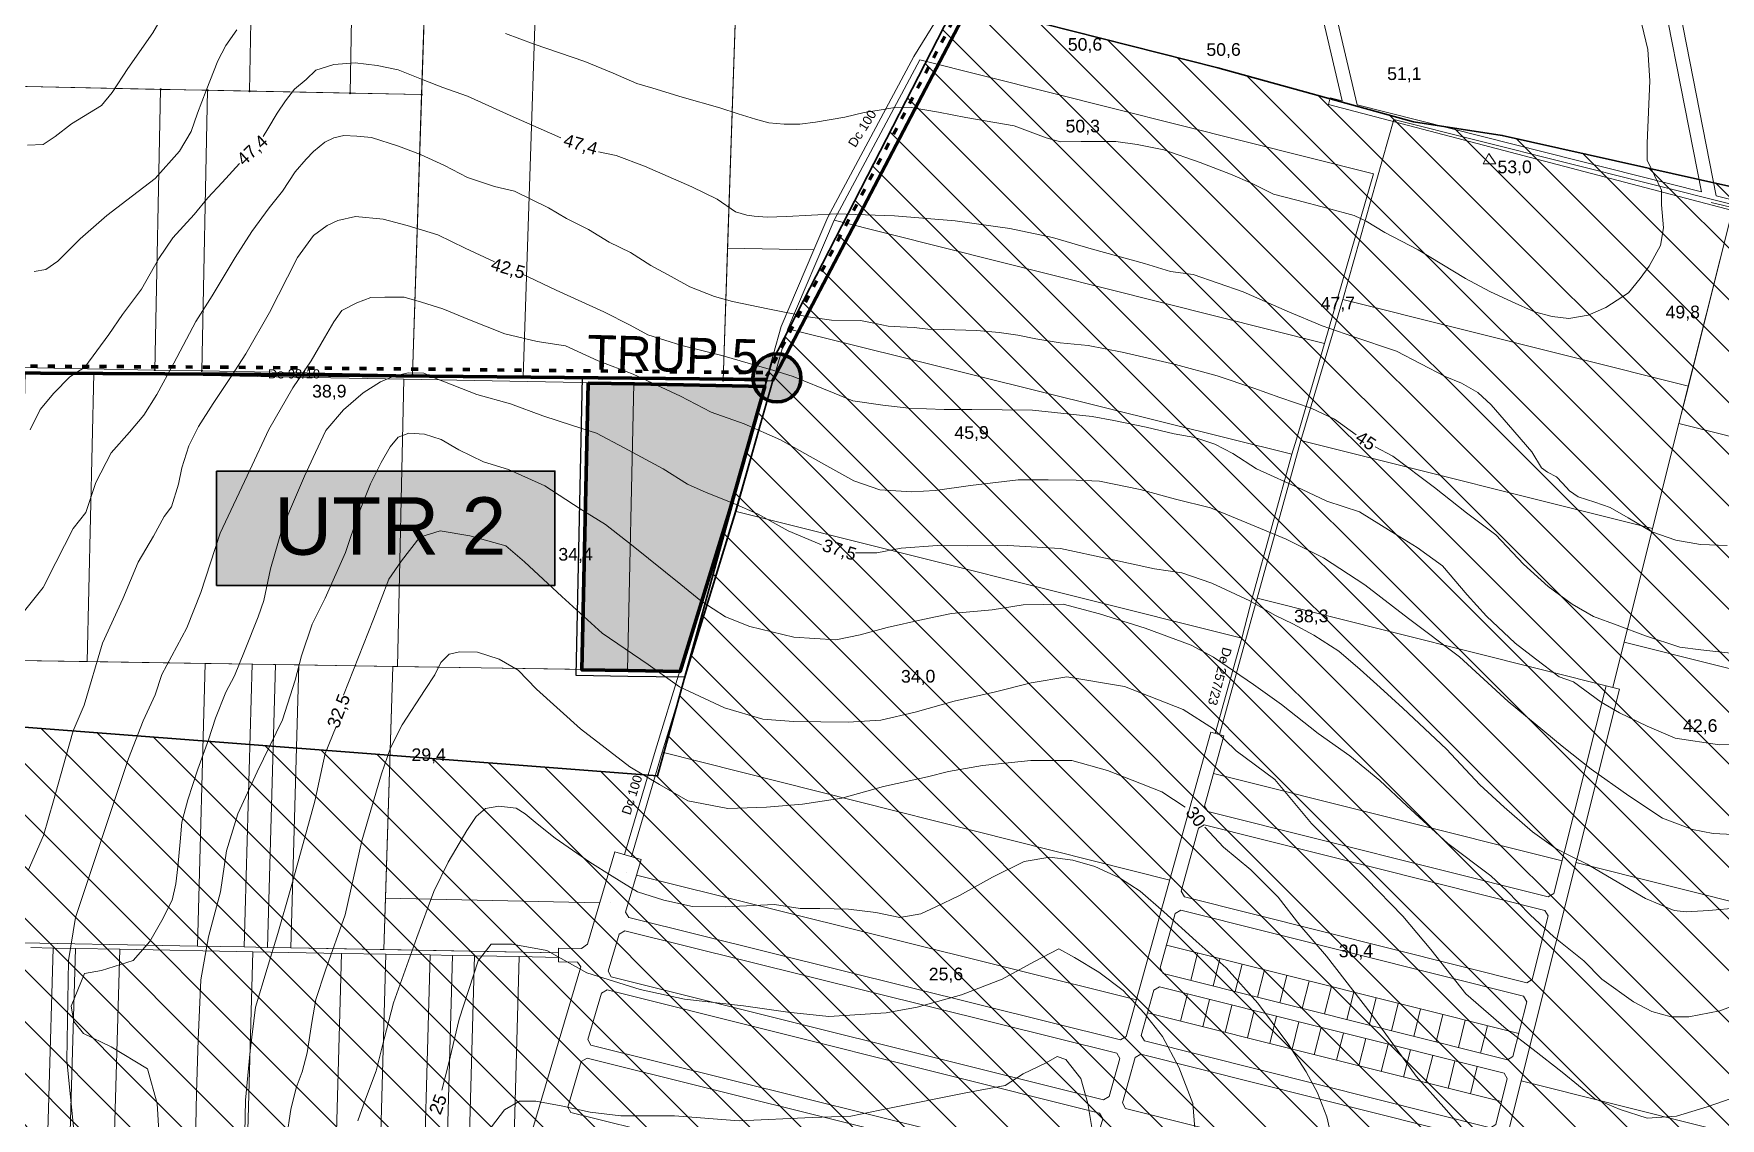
# Model space of a CAD drawing. Header units: metres. Extents: x 783184 to 1587399, y 282652 to 580595.
# Drawn here: x 785468 to 786935, y 287352 to 288295 of the extents above; entities that cross this region are included whole.
import ezdxf

# ---------------------------------------------------------------- set-up
doc = ezdxf.new("R2010")
doc.units = ezdxf.units.M
doc.header["$LTSCALE"] = 0.5
doc.linetypes.add('ACAD_ISO03W100', pattern=[30, 12, -18])
doc.layers.add('cote de nivel', color=1, linetype='CONTINUOUS', lineweight=211)
doc.layers.add('Limite proprietati', color=7, linetype='CONTINUOUS', lineweight=5)
for name, color, linetype in [('curbe  de nivelI', 7, 'CONTINUOUS'), ('Limita intravilan existent', 1, 'CONTINUOUS'), ('locuinte si functiuni complementare', 51, 'CONTINUOUS'), ('natura 2000', 7, 'CONTINUOUS'), ('proprietati extravilan', 7, 'CONTINUOUS'), ('strazi', 7, 'CONTINUOUS'), ('trupuri', 18, 'CONTINUOUS'), ('UTR-uri', 7, 'CONTINUOUS')]:
    doc.layers.add(name, color=color, linetype=linetype)
doc.styles.add('arial', font='arial.ttf')
doc.styles.get("Standard").update_dxf_attribs({"font": 'arial.ttf'})
doc.styles.add('WMF-Arial0', font='arial.ttf')

msp = doc.modelspace()

# ---------------------------------------------------------------- hatches: boundary and pattern name
at = {"layer": 'locuinte si functiuni complementare', "linetype": 'ByBlock', "lineweight": 30}
h = msp.add_hatch(color=51, dxfattribs=at)
h.paths.add_polyline_path([(786103.78985, 287988.35889), (785990.79, 287990.45), (785990.41599, 287990.45694), (785984.9169, 287741.47275), (786030.41125, 287740.75595), (786073.4757, 287881.20001)])
h.paths.add_polyline_path([(785990.41599, 287990.45694), (785950.718, 287991.194), (785945.21418, 287742.0983), (785984.9169, 287741.47275)])
at = {"layer": 'natura 2000', "lineweight": 25}
h = msp.add_hatch(dxfattribs=at)
h.set_pattern_fill('ANSI31', color=102, scale=10, angle=270, style=0)
h.set_pattern_definition([(315, (-16318.97, 0), (22.4506403, 22.4506403), [])])
h.paths.add_polyline_path([(787971.43976, 288224.93342), (787870.92594, 288237.44902), (787213.7892, 288101.85379), (786745.7958, 288206.64708), (786668.5349, 288218.38109), (786498.29379, 288265.38152), (786271.2923, 288323.04197), (786109.98482, 288008.90651), (786011.07464, 287649.67488), (784573.20977, 287759.96478), (783793.2636, 287674.8226), (783780.5041, 287539.58085), (783769.1915, 287420.7999), (783768.915, 287417.899), (783780.65865, 287417.08065), (784006.42075, 287399.88895), (784362.46725, 287372.79145), (784558.6099, 287357.8604), (784574.4166, 287314.6681), (784602.445, 287324.9255), (784608.837, 287292.78015), (784608.84, 287292.78), (784608.8385, 287292.77485), (784592.87005, 287235.34995), (784580.298, 287223.97965), (784537.63005, 287185.39), (784483.5, 287003.05), (784483.5044, 287002.6695), (784485.3, 286847.16), (784484.345, 286785.385), (784484.30705, 286782.92885), (784483.50035, 286730.74895), (784484.498, 286730.646), (784554.7285, 286727.893), (784624.959, 286725.14), (784607.348, 286536.688), (784594.68615, 286401.19575), (784630.1358, 286397.88295), (784732.8065, 286395.36555), (784881.1041, 286396.043), (785013.64045, 286398.0754), (785223.25535, 286397.2804), (785233.0977, 286397.2431), (785200.69495, 286316.8048), (785196.46505, 286306.30425), (785193.71015, 286296.7813), (785191.49905, 286284.20395), (785189.896, 286275.08545), (785195.1148, 286222.43885), (785216.92325, 286002.43975), (785226.00625, 285976.94425), (785237.41215, 285703.27295), (785215.48915, 285617.32065), (785213.1045, 285607.9712), (785213.62695, 285590.8152), (785219.04425, 285561.0071), (785224.6066, 285541.89315), (785228.0891, 285520.21455), (785228.66955, 285497.37455), (785225.9609, 285482.85765), (785217.2546, 285450.72685), (785208.7093, 285416.6519), (785256.1124, 285441.0508), (785305.5644, 285475.9564), (785345.4739, 285511.5708), (785379.334, 285544.5834), (785390.613, 285563.9601), (785403.5704, 285577.788), (785410.82955, 285575.2514), (785414.84, 285573.85), (785407.86, 285549.01), (785388.38, 285456.01), (785388.79, 285403.76), (785387.57, 285378.24), (785371.76, 285320.73), (785378.59, 285277.93), (785378.58445, 285277.8797), (785378.3169, 285275.45), (785374.13, 285237.43), (785364.02515, 285226.0708), (785361.16, 285222.85), (785318.61, 285165.73), (785250.92, 285102.55), (785218.20625, 285061.69895), (785211.12, 285052.85), (785200.18, 285017.21), (785195.72, 284956.45), (785205.04, 284911.08), (785231.39, 284849.51), (785267.46, 284830.88), (785310.6246, 284829.19255), (785323.48, 284828.69), (785361.17, 284827.47), (785383.88495, 284821.41885), (785388.16, 284820.28), (785396.89935, 284820.41775), (785406.548, 284820.56985), (785408.46, 284820.6), (785415.70655, 284824.73285), (785417.49, 284825.75), (785418.9786, 284826.5143), (785419.67885, 284826.8738), (785429.41, 284831.87), (785436.82, 284841.53), (785435.86, 284851.84), (785438.11, 284861.18), (785446.39, 284882.62), (785452.23, 284892.36), (785451.78, 284898.3), (785455.43, 284903.1), (785460.02, 284901.2), (785474.44, 284914.21), (785509.33, 284968.6), (785528.4, 284993.71), (785569.75, 285021.14), (785611.64, 285052.79), (785635.72, 285080.8), (785667.93, 285124.66), (785703.07, 285188.14), (785717.25, 285229.34), (785726.81, 285264.28), (785733.41, 285299.87), (785737.37, 285329.54), (785742.01, 285340.32), (785772.19, 285490.5), (785776.91, 285515.4), (785792.98, 285550.42), (785811.6, 285578.99), (785828.12, 285590.78), (785847.01, 285597.86), (785862.74, 285605.72), (785879.26, 285618.3), (785893.16, 285635.34), (785931.19, 285678.58), (785956.78083, 285703.42513), (785956.78083, 285728.90117), (785956.3378, 285755.94243), (785956.3378, 285782.30233), (785956.3378, 285808.97887), (785956.3378, 285835.46943), (785956.3378, 285861.50708), (785956.3378, 285914.69261), (785956.3378, 285940.92265), (785956.3378, 285968.12263), (785956.3378, 285994.48253), (785956.3378, 286020.92018), (785956.3378, 286047.80193), (785963.27309, 286067.28888), (785974.08936, 286082.32491), (785987.60423, 286095.56781), (786001.01528, 286108.70898), (786027.81541, 286134.96979), (786054.71665, 286161.32969), (786067.51777, 286174.84878), (786107.77153, 286214.21061), (786121.23046, 286227.37132), (786134.67762, 286240.32304), (786161.083, 286266.80456), (786174.31856, 286280.0783), (786187.84949, 286293.12759), (786214.40554, 286319.63177), (786224.95285, 286335.71719), (786231.02291, 286356.15679), (786237.11644, 286376.67542), (786248.21808, 286392.16558), (786259.15727, 286407.65014), (786277.77382, 286415.59803), (786301.12343, 286418.65695), (786322.03268, 286424.44291), (786340.3871, 286432.47818), (786357.52504, 286441.83528), (786374.40824, 286451.62125), (786389.37901, 286463.18597), (786403.27913, 286475.28215), (786427.11977, 286477.94908), (786474.44846, 286457.50181), (786524.02923, 286434.19361), (786706.25735, 286278.36607), (786742.29058, 286268.9264), (786766.19398, 286271.53321), (786798.71988, 286265.50837), (786823.53519, 286267.44264), (786841.52227, 286276.05746), (786859.36906, 286284.49112), (786872.63232, 286297.67347), (786884.45572, 286312.62977), (786894.31195, 286329.16478), (786904.03403, 286346.26342), (786913.5149, 286362.93783), (786927.81559, 286375.33193), (786941.95753, 286387.58843), (786957.92419, 286398.57433), (786975.21451, 286407.14226), (787010.90028, 286424.82576), (787046.11241, 286442.27456), (787081.81891, 286459.96834), (787098.49351, 286469.84809), (787113.98669, 286480.87093), (787129.95983, 286491.67653), (787145.49362, 286502.61119), (787161.26924, 286513.26609), (787177.72048, 286522.90135), (787197.49261, 286530.02359), (787240.97615, 286538.60395), (787285.92171, 286546.79151), (787305.52514, 286550.69377), (787330.7805, 286555.51135), (787350.31266, 286559.2372), (787416.66402, 286576.06845), (787436.82011, 286582.17986), (787454.33278, 286591.20912), (787470.33914, 286601.9578), (787481.51931, 286616.74638), (787489.93775, 286635.57301), (787498.15968, 286653.96017), (787510.66978, 286667.71246), (787526.85744, 286678.1364), (787546.57937, 286683.3561), (787610.39065, 286700.2447), (787631.22236, 286705.75812), (787649.37374, 286714.38417), (787662.00567, 286728.22704), (787682.9223, 286733.97774), (787706.82755, 286736.07874), (787732.42739, 286737.22583), (787759.12743, 286736.78575), (787791.70686, 286731.06151), (787826.29374, 286723.00708), (787848.917, 286726.97654), (787871.495, 286730.93806), (787895.49624, 286733.27313), (787943.61131, 286738.37132), (787967.69562, 286740.78174), (787993.35049, 286741.62293), (788016.23711, 286745.34126), (788038.96278, 286749.03344), (788044.75727, 286769.87912), (788064.47956, 286802.39051), (788074.53822, 286819.5889), (788084.15385, 286836.57005), (788093.20462, 286854.19408), (788100.63586, 286871.92265), (788114.84694, 286912.07458), (788121.66939, 286931.35073), (788128.68591, 286951.17517), (788137.48931, 286969.09499), (788148.82723, 286983.94227), (788161.31334, 286997.96471), (788175.32052, 287010.43203), (788189.8095, 287022.49615), (788205.96177, 287032.58543), (788238.3399, 287053.49711), (788254.55899, 287063.97234), (788270.44863, 287074.23479), (788302.81393, 287095.13818), (788335.17185, 287115.7554), (788351.26312, 287126.28365), (788382.16458, 287148.18744), (788396.86215, 287160.14093), (788423.3427, 287184.51357), (788461.23833, 287218.36213), (788508.4655, 287260.54567), (788536.65892, 287285.61979), (788578.13036, 287323.11876), (788609.15167, 287355.91481), (788641.9103, 287390.78685), (788691.41169, 287443.48179), (788742.76374, 287497.64556), (788763.39694, 287520.10218), (788821.52637, 287583.36866), (788847.57663, 287610.50772), (788859.58648, 287625.11131), (788868.85138, 287642.63835), (788876.44383, 287661.67802), (788881.41132, 287683.01026), (788886.25144, 287704.84832), (788888.78411, 287729.13127), (788881.18611, 287763.14728), (788867.95292, 287803.00873), (788854.82758, 287842.4931), (788841.75815, 287881.80931), (788844.99438, 287905.23388), (788850.66493, 287926.33753), (788861.83486, 287967.90784), (788868.796, 287986.79039), (788881.22857, 288001.2016), (788894.04054, 288011.2727), (788912.89056, 288022.18274), (788963.11557, 288051.25206), (788981.64049, 288060.41576), (789001.90114, 288065.66247), (789044.22543, 288076.62278), (789117.57115, 288082.8336), (789139.35354, 288088.32217), (789155.20484, 288098.81675), (789167.97153, 288112.68528), (789189.38841, 288143.82113), (789200.38113, 288159.68163), (789209.74941, 288176.70286), (789215.69895, 288194.34774), (789241.70121, 288276.75168), (789259.43824, 288331.20955), (789266.84965, 288348.10568), (789293.9974, 288409.99567), (789334.69908, 288502.78517), (789343.0373, 288521.07855), (789345.47951, 288544.65769), (789343.94736, 288573.11858), (789340.92367, 288602.59511), (789334.69169, 288635.23477), (789300.7204, 288722.12047), (789282.62625, 288765.99378), (789266.12887, 288809.0695), (789257.61158, 288842.26627), (789242.44514, 288960.85696), (789248.39, 288981.24), (789249.84, 289022.44), (789258.51, 289043.39), (789288.16, 289086.03), (789324.63, 289131.46), (789338.05, 289159.74), (789338.78, 289187.2), (789338.78, 289215.8), (789346.01, 289235.31), (789348.9, 289272.17), (789349.62, 289325.64), (789353.96, 289379.12), (789365.53, 289410.2), (789384.33, 289451.39), (789411.26, 289495.94), (789426.56, 289530.45), (789438.93, 289570.99), (789447.67, 289608.22), (789451.12, 289633.35), (789453.96, 289652), (789458.41, 289674.33), (789467.61, 289673.16), (789468.38, 289676.19), (789472.25, 289681.02), (789483.63, 289690.82), (789487.89, 289696.87), (789488.25, 289702.94), (789482.17, 289706.6), (789473.31, 289707.12), (789463.92, 289707.15), (789460.79, 289710.88), (789460.26, 289717.51), (789461.44, 289720.77), (789470.72, 289723.65), (789471.06, 289724.51), (789473.75, 289725.78), (789482.58, 289726.68), (789488.95, 289726.49), (789496.75, 289722.19), (789500.8, 289719.25), (789505.65, 289718.41), (789515.64, 289720.83), (789516.63, 289720.7), (789534.84, 289735.95), (789543.72, 289750.86), (789540.73, 289755.73), (789535.24, 289755.66), (789535.48, 289754.66), (789522.63, 289747.46), (789492.61, 289742.46), (789469.3, 289741.52), (789462.82, 289743.79), (789460.6, 289755.95), (789450.84, 289764.24), (789448.8, 289774.39), (789439.25, 289779.43), (789430.34, 289795), (789396.71, 289809.2), (789376.52, 289825.47), (789372.34, 289833.53), (789355.21, 289822.2), (789320.69, 289828.18), (789296.6, 289846.08), (789293.93, 289856.98), (789292.43, 289869.42), (789276.19, 289876.29), (789263.78, 289895.05), (789235.96, 289913.44), (789219.8, 289924.31), (789203.69, 289932.82), (789186.46, 289936.91), (789175.08, 289941.15), (789173.81, 289942.9), (789160.91, 289937.4), (789141.66, 289936.99), (789126.26, 289936.57), (789109.68, 289939.8), (789094.84, 289943.2), (789084.64, 289945.82), (789066.27, 289954.56), (789050.77, 289965.72), (789041.68, 289975.98), (789036.07, 289979.91), (789029.88, 289976.69), (789020.18, 289957.13), (789007.67, 289953.41), (788900.7, 289945.68), (788859.56, 289956.44), (788830.83, 289994.37), (788793.71, 290126.62), (788790.4, 290164.02), (788800.11, 290196.77), (788805.04, 290221.59), (788839, 290276.8), (788859.23, 290289.33), (788914.71, 290308.84), (788973.8, 290331.43), (789000.75, 290362.64), (789064.26, 290397.54), (789095.38, 290406.98), (789132.87, 290417.78), (789138.77, 290419.11), (789183.55, 290449.82), (789232.56, 290499.74), (789268.53, 290536.85), (789306.84, 290565.04), (789369.51, 290588.01), (789431.29, 290603.77), (789530.64, 290550.26), (789597.65, 290543.65), (789650.72, 290553.8), (789700.08, 290579.99), (789754.65, 290609.82), (789831.65, 290647.92), (789854.07, 290659.01), (789966.07, 290708.13), (789960.43, 290754.62), (789960.252, 290756.0861), (789730.27013, 290676.47043), (789635.76216, 290643.04491), (789539.67632, 290611.93699), (789482.13147, 290617.67015), (789416.60672, 290655.49288), (789371.40425, 290664.30841), (789305.64115, 290645.53751), (789226.38223, 290578.42344), (789150.94005, 290519.68364), (789049.11963, 290431.03086), (788949.89844, 290381.90644), (788843.68474, 290325.43199), (788766.42921, 290229.51185), (788757.06076, 290219.51855), (788756.46884, 290206.50765), (788735.1377, 290120.46199), (788784.89914, 289956.90062), (788795.18124, 289944.49775), (788795.92956, 289941.87846), (788804.2548, 289933.55322), (788863.72574, 289861.8179), (789135.24938, 289791.03919), (789203.63213, 289767.83208), (789152.75162, 289506.01901), (789066.6784, 289341.85856), (789020.74981, 289236.32196), (789053.31392, 288671.30223), (789043.5697, 288545.96977), (789113.16993, 288345.16866), (789096.35912, 288232.00216), (788999.37787, 288137.70606), (788906.84108, 288099.87546), (788715.85576, 288135.97036), (788454.15005, 288166.93943)])
at = {"layer": 'strazi', "lineweight": 80}
msp.add_hatch(color=255, dxfattribs=at).paths.add_polyline_path([(786135.75193, 287995.74206, 1), (786093.86987, 287995.74206, 1)])
at = {"layer": 'UTR-uri', "lineweight": 30}
msp.add_hatch(color=255, dxfattribs=at).paths.add_polyline_path([(785921.66016, 287815.16981), (785921.66016, 287914.6719), (785627.34778, 287914.6719), (785627.34778, 287815.16981)])

# ---------------------------------------------------------------- linework, layer by layer
at = {"layer": 'curbe  de nivelI', "color": 21, "lineweight": 5}
for points in [[(785917.21397, 288401.82179), (785905.18511, 288404.32002), (785860.29171, 288412.75917), (785832.01602, 288421.34687), (785792.42827, 288427.99594), (785777.44507, 288429.4935), (785709.02156, 288421.7561), (785684.4902, 288413.0021), (785663.51362, 288398.77527), (785644.53485, 288386.79476), (785619.31308, 288365.32975), (785600.30227, 288341.78677), (785584.81957, 288318.07541), (785571.83412, 288295.8616), (785550.33178, 288264.80792), (785536.59714, 288244.09167), (785527.3575, 288232.85995), (785501.06093, 288216.81872), (785487.07654, 288205.83663), (785476.58828, 288198.84799), (785462.85364, 288198.34882)], [(785878.80147, 288295.30643), (785903.51083, 288285.98038), (785947.66326, 288270.90809), (785972.37261, 288260.89123), (785992.93497, 288251.91056), (786006.93115, 288247.76568), (786032.33169, 288239.99394), (786065.07118, 288230.55012), (786080.9734, 288225.4543), (786096.14728, 288220.84379), (786107.8008, 288217.56791), (786121.03243, 288216.35462), (786134.87098, 288216.35462), (786148.40494, 288218.16103), (786173.77565, 288222.6502), (786190.64894, 288226.53272), (786203.63778, 288228.71664), (786215.58679, 288230.72572), (786231.50044, 288230.90041), (786255.41446, 288227.01789), (786279.20712, 288222.40738), (786321.21923, 288215.16734), (786349.11726, 288204.64974), (786361.35323, 288201.22543), (786379.46246, 288201.47003), (786409.56297, 288201.47003), (786428.16164, 288198.77948), (786451.50601, 288194.09908), (786482.83008, 288183.09232), (786509.25975, 288173.06393), (786528.10316, 288164.74768), (786546.70183, 288155.4531), (786567.10293, 288150.49692), (786593.53266, 288143.40365), (786617.02572, 288137.04421), (786627.30389, 288132.15232), (786643.70014, 288122.12393), (786672.66761, 288107.13056), (786713.78047, 288082.18189), (786735.07106, 288070.93056), (786754.4039, 288061.88055), (786773.73675, 288053.31973), (786789.15407, 288049.16161), (786803.71852, 288047.44739), (786820.39483, 288050.36854), (786835.86776, 288056.89824), (786855.46679, 288069.6139), (786865.61015, 288082.3296), (786873.54167, 288092.90766), (786883.5131, 288110.77837), (786885.91996, 288126.24338), (786884.20077, 288146.34789), (786884.20214, 288159.14411), (786878.18489, 288171.68797), (786871.82386, 288185.26281), (786871.65194, 288200.04047), (786874.06201, 288254.0895), (786872.34241, 288281.29394), (786867.01283, 288303.28865)], [(785468.60721, 288088.17494), (785478.80202, 288089.902), (785489.16957, 288097.32829), (785508.76122, 288116.68288), (785531.91545, 288136.88933), (785549.36756, 288150.3603), (785573.84474, 288169.2538), (785595.05004, 288193.09837), (785605.24478, 288210.02342), (785610.94697, 288225.91225), (785618.39858, 288245.86821), (785628.42057, 288271.60122), (785635.33231, 288284.89948), (785645.00868, 288298.54316)], [(785926.71913, 288204.68034), (785882.89184, 288224.14921), (785845.64581, 288240.69456), (785824.13351, 288248.28945), (785807.08955, 288255.10356), (785785.4194, 288263.86455), (785767.15802, 288267.51495), (785748.08004, 288269.95791), (785729.33167, 288268.49776), (785713.74863, 288263.38717), (785705.47012, 288255.35627), (785695.24375, 288246.83861), (785687.20873, 288236.86083), (785680.1477, 288226.15296), (785672.11269, 288212.52474), (785667.97343, 288205.71063)], [(786618.68863, 287946.29618), (786599.76846, 287959.91174), (786579.473, 287969.42523), (786552.22798, 287978.69136), (786529.71301, 287986.8229), (786497.84347, 287997.6468), (786461.51675, 288007.29116), (786415.16231, 288018.07017), (786385.55052, 288023.95626), (786361.33268, 288026.22549), (786339.9529, 288029.81852), (786324.4384, 288033.03331), (786308.16703, 288035.30254), (786288.67929, 288037.0045), (786260.02558, 288037.95278), (786246.02464, 288038.1419), (786234.10494, 288039.46561), (786221.99605, 288040.22205), (786211.58997, 288040.78937), (786200.42708, 288043.05864), (786187.48332, 288045.68994), (786162.32144, 288046.09231), (786141.88765, 288048.73979), (786106.88535, 288055.9258), (786076.13778, 288062.23831), (786060.61715, 288066.55785), (786039.04817, 288075.06758), (786022.7768, 288083.95552), (786004.99187, 288093.41076), (785987.39607, 288104.9462), (785968.97343, 288113.72888), (785950.99932, 288124.88608), (785931.70071, 288134.53045), (785915.99702, 288143.79658), (785886.40006, 288158.22155), (785869.18269, 288162.19277), (785845.53253, 288170.13518), (785825.6663, 288180.53595), (785804.85414, 288190.18032), (785785.67612, 288197.42509), (785762.21509, 288204.80019), (785749.34939, 288206.12394), (785738.1865, 288206.50214), (785729.48322, 288204.61107), (785721.53676, 288200.82896), (785711.69829, 288192.69747), (785705.26545, 288185.88965), (785695.61611, 288175.11069), (785684.60376, 288158.1824), (785673.25168, 288143.62129), (785657.92637, 288123.19795), (785643.54705, 288100.50531), (785623.64843, 288067.13994), (785609.4583, 288044.8255), (785590.11473, 288008.59847), (785575.54617, 287981.36732), (785564.0049, 287963.21322), (785551.68015, 287948.58331), (785535.59802, 287930.42922), (785522.29529, 287904.77264), (785513.59291, 287878.67882)], [(786941.39255, 287849.82893), (786918.26142, 287850.80239), (786896.83477, 287854.45279), (786875.89505, 287861.75363), (786855.19882, 287873.92166), (786839.65434, 287883.0608), (786826.14268, 287887.65131), (786811.77706, 287892.27517), (786804.22898, 287897.38576), (786798.14187, 287904.19987), (786792.78519, 287909.55383), (786784.99367, 287913.69096), (786779.88049, 287917.58472), (786771.35854, 287931.4563), (786751.07297, 287954.92295), (786735.97692, 287972.44497), (786724.53313, 287983.15285), (786710.16751, 287991.18375), (786696.04539, 287997.02443), (786653.82789, 288018.99476), (786615.84421, 288031.89289), (786589.14488, 288040.95918), (786558.7925, 288053.85904), (786520.32182, 288070.65092), (786476.98147, 288085.73929), (786457.25923, 288088.17291), (786434.61509, 288095.23038), (786388.23851, 288107.94204), (786354.39408, 288117.91982), (786317.38433, 288125.70739), (786269.78234, 288132.31462), (786217.18955, 288136.69512), (786166.54466, 288138.39864), (786123.12373, 288136.20097), (786106.32327, 288135.47087), (786095.12292, 288136.44433), (786088.54882, 288137.41776), (786078.80945, 288140.3381), (786062.73942, 288151.28934), (786040.72704, 288162.05601), (785999.57809, 288179.82136), (785974.9861, 288189.31244), (785959.6465, 288192.47611)], [(786729.06976, 288181.9622), (786734.04866, 288190.82011), (786740.2225, 288181.86267), (786729.06976, 288181.9622)], [(785647.22504, 288182.24456), (785632.12899, 288165.69604), (785619.71122, 288152.31119)], [(785619.71122, 288152.31119), (785607.82332, 288137.82019), (785589.48691, 288117.55264), (785577.19073, 288099.65683), (785562.04663, 288073.03345), (785545.43601, 288050.8254), (785533.78702, 288033.57639), (785512.90256, 288004.95404), (785499.84392, 287996.52464), (785485.69702, 287982.38499), (785473.99867, 287968.2453), (785465.23727, 287950.49309)], [(785869.26612, 288096.59525), (785843.56229, 288108.71896), (785819.74385, 288120.34048), (785793.17359, 288128.42293), (785772.37946, 288133.9075), (785748.1197, 288136.21676), (785732.81291, 288132.75286), (785723.57107, 288128.42293), (785711.72997, 288119.4745), (785697.86725, 288100.42294), (785689.20303, 288083.39198), (785673.57509, 288052.67139), (785652.78097, 288016.58887), (785640.07343, 287996.96), (785624.44924, 287973.47239), (785611.74177, 287953.55485), (785603.36637, 287936.52389), (785597.30141, 287917.47234), (785594.41334, 287903.32799), (785588.05957, 287883.69911), (785581.67609, 287875.18272), (785572.43425, 287858.1518), (785559.14909, 287835.34764), (785545.86399, 287803.59505), (785528.05446, 287764.87813), (785512.3578, 287710.8907), (785502.6628, 287688.74202), (785496.15569, 287665.96279), (785485.53737, 287627.66401), (785476.76567, 287597.67097), (785463.37737, 287567.21652)], [(786964.40088, 287677.48029), (786934.65373, 287676.6143), (786896.24243, 287682.38754), (786871.6938, 287692.77928), (786847.72279, 287704.32567), (786831.83843, 287713.5628), (786807.7678, 287731.26572), (786795.34908, 287735.59561), (786774.55496, 287751.18326), (786756.93772, 287765.03894), (786732.10033, 287788.42038), (786715.29403, 287806.99579), (786693.63353, 287832.10921), (786671.68416, 287848.27418), (786649.06634, 287862.21111), (786621.62964, 287879.24203), (786593.03774, 287888.47917), (786571.66605, 287898.58228), (786531.97695, 287916.55891), (786511.47164, 287929.83727), (786495.58722, 287938.20842), (786478.25879, 287943.98161), (786460.35274, 287947.15685), (786436.09298, 287952.93005), (786407.78984, 287958.70328), (786388.91135, 287962.19589), (786337.21489, 287967.68042), (786284.36317, 287968.25774), (786260.39217, 287968.25774), (786229.64072, 287969.4718), (786206.82497, 287972.06976), (786180.83233, 287975.82232), (786164.6591, 287982.4615), (786128.84705, 287996.89451), (786111.22982, 288002.37904), (786091.8797, 288007.86357), (786066.91768, 288015.13105), (786031.97201, 288023.79086), (786002.51368, 288033.31662), (785987.20688, 288041.68777), (785964.39113, 288053.23416), (785922.69546, 288072.05912), (785892.94831, 288086.20347)], [(785513.59291, 287878.67882), (785502.62844, 287864.62908), (785487.684, 287835.09497), (785476.47573, 287813.36873), (785458.13485, 287790.28457), (785447.26619, 287783.83461), (785435.37859, 287783.49513), (785419.0756, 287789.60563), (785406.84838, 287807.59768), (785393.94183, 287854.10541), (785387.08172, 287886.17497), (785372.81656, 287911.97485), (785355.49468, 287935.05901), (785337.83308, 287953.72996), (785260.67992, 288062.46394)], [(786946.54033, 287598.4485), (786929.2378, 287599.44623), (786911.17436, 287602.77192), (786885.22061, 287612.74904), (786855.9395, 287632.03814), (786822.99819, 287655.31811), (786797.93655, 287675.38584), (786751.02015, 287714.29665), (786708.67664, 287752.96755), (786664.08944, 287786.55722), (786626.07897, 287815.57738), (786590.143, 287839.18993), (786557.86722, 287855.48588), (786523.59494, 287869.78645), (786491.88309, 287882.81541), (786461.60375, 287890.13197), (786430.65889, 287898.77882), (786395.38839, 287905.7628), (786374.98973, 287906.76803), (786350.69966, 287907.1006), (786324.74591, 287907.1006), (786283.15337, 287902.11204), (786252.54128, 287897.78859), (786232.08879, 287896.49496), (786204.47129, 287898.49038), (786181.84496, 287906.13951), (786155.55845, 287920.77262), (786117.9588, 287941.7246), (786086.34848, 287955.69256), (786057.73277, 287966.00226), (786030.99332, 287979.73788), (785989.73349, 287999.02698), (785959.45409, 288010.66698), (785930.83844, 288023.63722), (785906.21567, 288027.29551), (785878.13411, 288034.01139), (785847.52195, 288046.31651), (785824.23016, 288055.96105), (785805.59666, 288061.61477), (785790.62334, 288065.93818), (785773.65358, 288065.93818), (785761.67492, 288065.6056), (785749.36357, 288060.94962), (785736.38669, 288054.29821), (785729.39914, 288044.65363), (785721.41337, 288030.68567), (785709.68637, 288010.6612), (785693.71483, 287987.04865), (785672.75218, 287950.79845), (785656.44788, 287915.54594), (785630.47186, 287860.55605), (785613.83486, 287809.00758), (785601.49301, 287778.26975), (785579.86485, 287737.69613), (785573.87552, 287720.06988), (785563.5606, 287697.45506), (785550.86861, 287664.72446)], [(786153.71427, 287850.36525), (786124.66248, 287862.7742), (786098.4881, 287877.22493), (786077.38206, 287886.40756), (786053.29642, 287896.08657), (786037.15654, 287903.28375), (786015.80223, 287916.68545), (785981.94352, 287934.88361), (785957.85782, 287947.54073), (785937.00016, 287954.24158), (785911.17634, 287962.67967), (785883.11777, 287973.10321), (785853.68468, 287981.35503), (785818.92189, 287995.00489), (785807.7481, 287999.72029), (785794.0913, 288000.21666), (785781.67603, 287997.23851), (785770.0056, 287992.27494), (785754.85899, 287982.8441), (785737.72589, 287967.95337), (785722.3309, 287949.83627), (785713.39187, 287930.72646), (785703.90916, 287910.26635), (785692.48711, 287883.95936), (785684.54129, 287864.60135), (785674.33869, 287829.76266), (785668.62763, 287802.21476), (785663.66154, 287787.82036), (785651.71951, 287757.93406), (785643.02879, 287736.59064), (785635.57962, 287722.19624), (785626.39233, 287699.61191), (785620.43296, 287680.75031), (785610.96531, 287655.27718), (785602.27459, 287628.72199), (785597.06018, 287609.36402), (785595.81864, 287591.99146), (785593.58388, 287570.39987), (785592.09402, 287555.50909), (785588.85247, 287541.4588), (785579.91344, 287523.58991), (785569.23629, 287505.47281), (785554.83452, 287488.84479), (785527.18767, 287480.23395), (785512.47797, 287477.56083), (785500.88859, 287449.04758), (785503.11733, 287435.68198), (785511.58652, 287425.43504), (785535.65686, 287413.85154), (785567.30487, 287394.69418), (785575.77406, 287364.39883), (785578.04282, 287325.89071)], [(786952.20255, 287451.61705), (786934.91099, 287445.21982), (786908.15409, 287439.92422), (786892.7887, 287439.92422), (786875.83389, 287444.42547), (786859.93869, 287452.89842), (786832.387, 287472.75691), (786816.75674, 287488.6437), (786790.70496, 287509.41176), (786770.04125, 287528.47591), (786749.64242, 287549.39354), (786735.86657, 287562.63253), (786698.42038, 287590.80323), (786662.65622, 287623.37116), (786639.34329, 287645.61265), (786613.03099, 287666.90845), (786585.47936, 287686.23739), (786553.68896, 287711.65623), (786529.31636, 287729.13172), (786494.52445, 287752.78858), (786475.18529, 287763.11502), (786435.18242, 287777.94267), (786395.44442, 287790.38731), (786363.79081, 287798.93266), (786329.08632, 287798.40311), (786302.0645, 287793.90186), (786266.5652, 287790.72451), (786241.84209, 287785.65154), (786210.84644, 287778.50249), (786187.26857, 287772.14779), (786166.075, 287767.91129), (786129.38663, 287770.04606), (786091.23818, 287779.57815), (786070.0446, 287787.7863), (786048.58609, 287801.81964), (786031.36628, 287815.85298), (785989.67591, 287849.32361), (785965.83311, 287868.12299), (785943.57986, 287881.89154), (785912.8492, 287901.75003), (785881.32373, 287916.04813), (785859.50054, 287922.77022), (785838.04203, 287933.09666), (785822.6767, 287942.09916), (785808.37105, 287946.86521), (785794.5952, 287947.65955), (785785.32299, 287944.21741), (785778.43507, 287935.74446), (785770.48747, 287922.24067), (785761.21532, 287903.44132), (785750.6185, 287876.69854), (785739.62312, 287843.96645), (785721.93699, 287804.03005), (785710.47379, 287781.44306), (785701.30317, 287753.94588), (785695.73533, 287732.66831), (785684.59965, 287698.29681), (785662.61115, 287652.951), (785645.90758, 287616.61541), (785636.04577, 287584.36834), (785630.80545, 287548.68749), (785620.32481, 287509.4058), (785613.77442, 287472.08816), (785611.45045, 287419.83994), (785609.81285, 287373.68396), (785609.15781, 287331.12879)], [(786947.06352, 287756.04917), (786918.41726, 287759.07506), (786900.06471, 287761.53345), (786870.36002, 287771.3669), (786845.57462, 287780.63307), (786825.18523, 287788.25576), (786806.51882, 287799.0182), (786785.70659, 287814.14659), (786764.13762, 287833.81356), (786740.05478, 287859.23903), (786714.70176, 287878.33864), (786686.88912, 287900.46393), (786650.66375, 287927.57476), (786635.33837, 287935.89538)], [(786951.62022, 287371.1957), (786923.91251, 287361.54507), (786897.33135, 287353.49802), (786871.72268, 287351.81968), (786848.21312, 287359.37232), (786826.38278, 287368.60334), (786797.83549, 287391.68088), (786772.64665, 287411.4017), (786749.13709, 287429.44417), (786714.1442, 287459.78205), (786683.4978, 287498.38448), (786659.1486, 287527.33636), (786627.66256, 287560.06452), (786579.72179, 287608.07264), (786547.81599, 287646.2555), (786514.23085, 287671.43102), (786494.49962, 287690.31263), (786468.2957, 287707.2379), (786417.07837, 287727.37828), (786367.12056, 287735.77013), (786336.05434, 287730.31543), (786304.98812, 287722.76279), (786268.8841, 287714.37094), (786235.12519, 287705.05773), (786205.31844, 287697.92469), (786176.77108, 287696.24631), (786129.33214, 287696.66591), (786102.46407, 287698.76386), (786069.29875, 287708.83409), (786030.09455, 287726.96668), (786002.8066, 287746.2679), (785962.92432, 287773.5414), (785927.65995, 287805.43039), (785895.27466, 287835.78086), (785878.90187, 287849.62737), (785847.83565, 287858.43879), (785821.80723, 287862.63471), (785804.17504, 287857.18001), (785788.22214, 287836.62003), (785777.30697, 287820.67553), (785763.87294, 287785.84939), (785737.76215, 287719.76626)], [(786951.11507, 287534.7522), (786925.53957, 287532.27042), (786905.67507, 287531.27771), (786895.24624, 287532.27042), (786870.41564, 287542.69396), (786832.42487, 287565.27825), (786819.65892, 287572.78524), (786806.00211, 287579.23792), (786792.3453, 287586.18694), (786771.98422, 287600.82951), (786747.40194, 287622.17293), (786726.22957, 287641.65282), (786697.17777, 287672.67524), (786659.38977, 287708.48518), (786639.52533, 287726.35411), (786622.14391, 287741.98938), (786603.47527, 287757.93381), (786581.87265, 287771.83184), (786563.49806, 287781.75901), (786547.85476, 287789.45256), (786526.25214, 287801.86152), (786493.10879, 287817.07559), (786467.03665, 287826.25822), (786443.19927, 287829.73275), (786404.71187, 287837.92264), (786361.41492, 287847.38971), (786315.7266, 287849.8715), (786280.71549, 287849.62333), (786254.3951, 287849.8715), (786222.74333, 287847.63526), (786201.63729, 287843.6644), (786183.26265, 287843.4162)], [(786469.95009, 287622.33738), (786449.50623, 287635.53395), (786423.9514, 287645.75069), (786402.22986, 287654.26461), (786371.46484, 287662.81978), (786335.68811, 287662.81978), (786293.52266, 287658.5628), (786264.13459, 287653.45447), (786245.70713, 287648.77294), (786207.37491, 287640.25899), (786171.17228, 287630.04228), (786137.09919, 287624.93391), (786105.80275, 287622.38089), (786072.15555, 287621.10378), (786037.23067, 287627.91494), (786012.52769, 287641.96291), (785986.97286, 287657.28799), (785943.95561, 287690.49233), (785905.62339, 287724.97374), (785889.86456, 287741.57589), (785873.10697, 287751.02597), (785854.36682, 287756.98574), (785839.03394, 287757.41142), (785829.66383, 287755.28295), (785822.42326, 287748.04611), (785817.31234, 287737.40369), (785808.79402, 287724.6328), (785788.77612, 287693.98264), (785778.55417, 287673.97491), (785770.88776, 287651.41299), (785753.83028, 287592.9162), (785739.3492, 287528.63603), (785722.28416, 287480.39327), (785713.76584, 287454.85149), (785710.35856, 287434.84375), (785706.09943, 287408.45054), (785701.84197, 287392.1062), (785696.73099, 287378.05823), (785692.04597, 287359.32757), (785688.21273, 287334.21147)], [(785731.4649, 287692.4928), (785721.80919, 287668.99562), (785712.99313, 287627.45605), (785691.96891, 287551.7828), (785680.63392, 287512.34116), (785671.36314, 287481.95646), (785661.28762, 287448.38913), (785656.66964, 287410.20627), (785652.47149, 287367.40788), (785652.05131, 287339.06407)], [(785550.86861, 287664.72446), (785504.78876, 287526.22362), (785498.47781, 287489.00782), (785497.2156, 287401.96071), (785503.53019, 287338.49191), (785504.16129, 287276.04507), (785502.89909, 287216.75211), (785508.57941, 287148.39622), (785501.63736, 287092.88792), (785497.21965, 287052.51827), (785484.59775, 286962.94804), (785467.55653, 286880.63554)], [(786598.29652, 287329.96664), (786593.06293, 287353.00685), (786585.0989, 287373.77208), (786575.05726, 287392.11467), (786559.12913, 287416.68682), (786545.62488, 287435.02942), (786533.15941, 287451.64157), (786505.7248, 287482.55219), (786479.40881, 287505.74), (786451.36149, 287531.35041), (786430.86314, 287549.08814), (786412.85747, 287560.85508), (786391.38913, 287570.54551), (786372.34468, 287576.08291), (786352.26139, 287578.85161), (786329.75428, 287575.04465), (786302.31603, 287561.46315), (786273.57616, 287545.54318), (786253.14665, 287535.50664), (786239.98863, 287529.62317), (786221.63673, 287526.16232), (786200.7562, 287530.68991), (786177.21032, 287533.45861), (786152.27932, 287534.15079), (786134.9662, 287534.15079), (786112.80537, 287537.61164), (786070.11814, 287535.5273), (786041.37833, 287535.87341), (786016.44739, 287541.41077), (785993.594, 287548.67861), (785971.43317, 287562.176), (785951.94787, 287574.34002), (785921.82301, 287595.45128), (785906.24115, 287607.91041), (785895.85323, 287616.56258), (785887.8892, 287621.4078), (785872.9999, 287623.13824), (785861.22693, 287621.06172), (785853.2629, 287614.13999), (785844.95258, 287602.02694), (785828.94573, 287574.2968), (785816.48026, 287549.03247), (785801.59097, 287508.88643), (785781.16141, 287452.12819), (785773.18326, 287420.82737), (785766.258, 287392.79434), (785756.90885, 287368.2222), (785750.32987, 287349.53349)], [(786935.50487, 287255.22345), (786921.60111, 287247.06671), (786905.58157, 287243.1394), (786889.25971, 287243.1394), (786859.88355, 287247.39168), (786829.65798, 287255.54842), (786811.52261, 287261.28837), (786796.10756, 287267.9346), (786773.63433, 287279.77955), (786756.70798, 287295.48887), (786726.78468, 287324.49066), (786697.1636, 287358.62815), (786670.81021, 287388.37171), (786631.8192, 287442.44795), (786592.73226, 287492.69162), (786569.73291, 287519.51051), (786550.9266, 287543.92272), (786527.0754, 287567.76171), (786503.22427, 287587.34377), (786487.03954, 287604.79731)], [(786480.44252, 287317.53571), (786476.65925, 287364.42405), (786464.55286, 287396.18715), (786450.17652, 287422.65637), (786434.28692, 287443.07552), (786416.12731, 287462.73838), (786394.94111, 287478.6199), (786373.75492, 287491.4764), (786360.13521, 287499.03905), (786338.19239, 287487.69509), (786310.82184, 287472.58384), (786275.25931, 287458.97112), (786236.67019, 287448.38342), (786209.87382, 287443.26329), (786159.93495, 287440.23824), (786124.37242, 287444.01955), (786085.7833, 287449.3134), (786034.33111, 287455.3635), (785995.74199, 287463.68241), (785949.58639, 287478.05141), (785914.78049, 287497.71427), (785884.51449, 287503.00812), (785866.35494, 287503.00812), (785855.00518, 287488.63912), (785838.35889, 287437.96944), (785829.27909, 287398.64372), (785823.22592, 287375.95581)], [(786392.75959, 287319.28995), (786385.23479, 287364.41579), (786379.07813, 287386.29498), (786366.08071, 287402.70438), (786358.55591, 287405.43928), (786348.97887, 287399.96948), (786329.14075, 287390.39733), (786313.40705, 287380.14144), (786277.60757, 287373.42586), (786212.62058, 287360.43507), (786179.10094, 287353.59782), (786145.58136, 287352.23037), (786081.96245, 287349.49547), (786025.64135, 287353.63777), (785979.12435, 287353.63777), (785952.44547, 287357.05637), (785927.13472, 287362.52617), (785905.24436, 287366.62852), (785890.87886, 287366.62852), (785877.88144, 287359.10756), (785862.83184, 287339.27953)]]:
    msp.add_lwpolyline(points, dxfattribs=at)
at = {"layer": 'Limita intravilan existent', "color": 0, "lineweight": 25}
msp.add_lwpolyline([(785945.82928, 287996.28563), (785990.88282, 287995.44914), (786110.84911, 287993.22911), (786078.2751, 287878.25369), (786034.44917, 287735.28197), (785985.20197, 287736.05061), (785940.09507, 287736.76309)], close=True, dxfattribs=at)
at = {"layer": 'Limita intravilan existent', "color": 1, "lineweight": 211}
msp.add_lwpolyline([(785950.718, 287991.194), (785990.79, 287990.45), (786104.27, 287988.35), (786073.479, 287879.668), (786030.77, 287740.34), (785985.28, 287741.05), (785945.205, 287741.683), (785950.718, 287991.194)], close=True, dxfattribs=at)
at = {"layer": 'Limite proprietati', "color": 0, "linetype": 'ByBlock', "lineweight": 5}
for points in [[(786453.55521, 287502.13283), (786760.03107, 287425.32055)], [(786480.722, 287495.324), (786474.75564, 287471.54951)], [(786500.12197, 287490.46177), (786494.15411, 287466.68133)], [(786519.52194, 287485.59954), (786513.55259, 287461.81316)], [(786538.9219, 287480.73731), (786532.95106, 287456.94499)], [(786558.32187, 287475.87508), (786552.34954, 287452.07681)], [(786577.72184, 287471.01286), (786571.74802, 287447.20864)], [(786597.12181, 287466.15063), (786591.14649, 287442.34046)], [(786471.83878, 287459.9094), (786465.84688, 287436.05033)], [(786491.21518, 287454.97047), (786485.26228, 287431.20207)], [(786616.52178, 287461.2884), (786610.54497, 287437.47229)], [(786635.92175, 287456.42617), (786629.94345, 287432.60412)], [(786655.32171, 287451.56394), (786649.34192, 287427.73594)], [(786437.12708, 287443.25776), (786745.21574, 287366.09549)], [(786510.61503, 287450.10773), (786504.66305, 287426.34305)], [(786530.01487, 287445.24499), (786524.06382, 287421.48404)], [(786549.41471, 287440.38226), (786543.46459, 287416.62502)], [(786674.72168, 287446.70171), (786668.7404, 287422.86777)], [(786694.12165, 287441.83948), (786688.13888, 287417.99959)], [(786713.52162, 287436.97725), (786707.53735, 287413.13142)], [(786568.81455, 287435.51952), (786562.85415, 287411.76882)], [(786588.21439, 287430.65678), (786582.25493, 287406.9098)], [(786607.61423, 287425.79404), (786601.66691, 287402.04798)], [(786732.92159, 287432.11502), (786726.93583, 287408.26325)], [(786627.01407, 287420.93131), (786621.06769, 287397.18896)], [(786646.41391, 287416.06857), (786640.45725, 287392.33275)], [(786665.81375, 287411.20583), (786659.86923, 287387.47093)], [(786685.21359, 287406.34309), (786679.27, 287382.61191)], [(786704.61343, 287401.48035), (786698.62857, 287377.63218)], [(786724.01327, 287396.61762), (786718.07155, 287372.89388)]]:
    msp.add_lwpolyline(points, dxfattribs=at)
at = {"layer": 'natura 2000', "color": 102, "lineweight": 35, "flags": 128}
msp.add_lwpolyline([(784573.20977, 287759.96478), (786011.07464, 287649.67488), (786109.98482, 288008.90651), (786271.2923, 288323.04197), (786498.29379, 288265.38152), (786668.5349, 288218.38109), (786745.7958, 288206.64708), (787213.7892, 288101.85379), (787870.92594, 288237.44902), (787971.43976, 288224.93342), (788454.15005, 288166.93943), (788715.85576, 288135.97036), (788906.84108, 288099.87546), (788999.37787, 288137.70606), (789096.35912, 288232.00216), (789113.16993, 288345.16866)], dxfattribs=at)
at = {"layer": 'proprietati extravilan', "color": 0, "lineweight": 5}
for p, q in [((786239.06325, 288272.41857), (786164.46996, 288132.89419)), ((786927.33517, 288148.29691), (787213.75593, 288080.39513)), ((786164.46996, 288132.89419), (786124.19196, 288038.43719)), ((785924.86938, 287495.60127), (785691.97824, 287499.91769))]:
    msp.add_line(p, q, dxfattribs=at)
for points in [[(785461.73478, 288699.30342), (785662.89101, 288607.29543), (785655.96937, 288245.21324), (785448.81205, 288249.41839), (785461.73478, 288699.30342)], [(785662.89101, 288607.29543), (785749.28282, 288567.78019), (785743.65131, 288243.43336), (785655.96937, 288245.21324), (785662.89101, 288607.29543)], [(785749.28282, 288567.78019), (785815.58976, 288537.45169), (785805.77912, 288242.17221), (785743.65131, 288243.43336), (785749.28282, 288567.78019)], [(785815.58976, 288537.45169), (785910.72545, 288493.93704), (785894.16472, 287996.65627), (785797.68129, 287998.4445), (785815.58976, 288537.45169)], [(785910.72545, 288493.93704), (786082.3432, 288415.43982), (786068.03485, 287993.43375), (785894.16472, 287996.65627), (785910.72545, 288493.93704)], [(786082.3432, 288415.43982), (786267.89457, 288330.56943), (786233.85955, 288275.41122), (786159.05428, 288135.49036), (786146.94153, 288107.08443), (786071.93538, 288108.4746), (786082.3432, 288415.43982)], [(786164.46996, 288132.89419), (786591.23696, 288025.79419), (786633.82296, 288173.35319), (786239.06325, 288272.41857), (786164.46996, 288132.89419)], [(785448.81205, 288249.41839), (785578.73772, 288246.78099), (785573.66976, 288002.59635), (785441.79241, 288005.04057), (785448.81205, 288249.41839)], [(785578.73772, 288246.78099), (785619.63919, 288245.95072), (785614.66272, 288001.83658), (785573.66976, 288002.59635), (785578.73772, 288246.78099)], [(785619.63919, 288245.95072), (785805.77912, 288242.17221), (785797.68129, 287998.4445), (785614.66272, 288001.83658), (785619.63919, 288245.95072)], [(786651.36769, 288220.52075), (786606.94007, 288064.02709), (786907.61595, 287988.57052), (786947.19411, 288146.27973), (786651.36769, 288220.52075)], [(786947.19445, 288146.2811), (786899.46687, 287956.09844), (787146.79745, 287894.02922), (787194.52439, 288084.20937), (786947.19445, 288146.2811)], [(786124.19196, 288038.43719), (786562.81696, 287929.29219), (786566.69023, 287942.44415), (786591.23696, 288025.79419), (786164.46996, 288132.89419), (786124.19196, 288038.43719)], [(786071.93538, 288108.4746), (786146.94153, 288107.08443), (786118.52269, 288040.43866), (786105.0315, 287992.74805), (786068.03485, 287993.43375), (786071.93538, 288108.4746)], [(786606.94007, 288064.02709), (786570.49171, 287941.18003), (786876.50954, 287864.6191), (786899.46687, 287956.09844), (786907.61595, 287988.57052)], [(786079.23696, 287879.52219), (786124.19196, 288038.43719), (786079.23129, 287879.50371), (786015.05117, 287670.19606), (785988.19608, 287579.27593)], [(786124.19196, 288038.43719), (786562.81696, 287929.29219), (786528.6241, 287805.22537), (786519.229, 287769.40277), (786079.23129, 287879.50371), (786124.19196, 288038.43719)], [(785460.91608, 288000.68544), (785520.70581, 287999.5773), (785514.95523, 287748.8774), (785455.16265, 287749.81948), (785460.91608, 288000.68544)], [(785790.15954, 287994.58322), (785520.70581, 287999.5773), (785514.95523, 287748.8774), (785784.74174, 287744.62668), (785790.15954, 287994.58322)], [(785790.15954, 287994.58322), (785990.42514, 287990.87149), (785984.9169, 287741.47275), (785784.74174, 287744.62668), (785790.15954, 287994.58322)], [(785990.42514, 287990.87149), (786103.90565, 287988.76823), (786073.4757, 287881.20001), (786030.41125, 287740.75595), (785984.9169, 287741.47275), (785990.42514, 287990.87149)], [(786899.46687, 287956.09844), (786851.7393, 287765.91578), (787099.06987, 287703.84656), (787146.79745, 287894.02922), (786899.46687, 287956.09844)], [(786570.49059, 287941.18031), (786532.49129, 287804.20239), (786841.84692, 287726.4971), (786876.50954, 287864.6191), (786570.49059, 287941.18031)], [(786456.44169, 287558.75504), (786015.05117, 287670.19606), (786079.23696, 287879.52219), (786519.229, 287769.40277), (786496.0103, 287686.39772)], [(786841.84692, 287726.4971), (786841.84692, 287726.4971), (786532.48956, 287804.19605), (786499.74092, 287685.36956)], [(786619.48891, 286840.15926), (786581.42217, 286687.90759), (786828.75274, 286625.83838), (786876.31446, 286816.06612), (786634.84831, 286876.66362), (786876.31446, 286816.06612), (786908.15503, 286943.11705), (786666.71778, 287003.7073), (786908.15503, 286943.11705), (786955.88714, 287133.29857), (786714.4271, 287193.89454), (786955.88714, 287133.29857), (787003.61472, 287323.48124), (786762.13642, 287384.08179), (787003.61472, 287323.48124), (787051.3423, 287513.66393), (786809.84575, 287574.26906), (787051.3423, 287513.66393), (787099.06987, 287703.84656), (786851.7393, 287765.91578)], [(786851.7393, 287765.91578), (786841.84692, 287726.4971)], [(785434.47066, 287750.1455), (785617.44795, 287747.26254), (785610.79234, 287501.4224), (785427.42383, 287504.82096), (785434.47066, 287750.1455)], [(785617.44795, 287747.26254), (785658.24289, 287746.61978), (785651.38537, 287500.67004), (785610.79234, 287501.4224), (785617.44795, 287747.26254)], [(785658.24289, 287746.61978), (785678.64036, 287746.2984), (785671.6818, 287500.29387), (785651.38537, 287500.67004), (785658.24289, 287746.61978)], [(785671.6818, 287500.29387), (785678.64036, 287746.2984), (785699.03783, 287745.97702), (785691.97824, 287499.91769), (785671.6818, 287500.29387), (785678.64036, 287746.2984)], [(785699.03783, 287745.97702), (785780.74345, 287744.68968), (785772.74982, 287498.42067), (785691.97824, 287499.91769), (785699.03783, 287745.97702)], [(785924.86938, 287495.60127), (785772.74982, 287498.42067), (785774.2018, 287543.15369), (785960.61364, 287539.16415), (785774.2018, 287543.15369), (785780.74345, 287744.68968), (786030.41125, 287740.75595), (786009.30643, 287671.92778), (785982.36777, 287581.00205)], [(786456.44169, 287558.75504), (786015.05117, 287670.19606), (785988.17531, 287579.28208)], [(785984.02641, 287565.24745), (785984.05069, 287565.24141)], [(785984.02697, 287565.24934), (785984.05126, 287565.24329), (785984.05094, 287565.24225), (785984.05126, 287565.24329)], [(785992.66362, 287563.09674), (786427.60594, 287454.79341)], [(785992.66416, 287563.09859), (786427.60594, 287454.79343)], [(786460.42052, 287557.75047), (786460.41997, 287557.75061)], [(785465.90235, 287500.10711), (785485.21925, 287499.74909), (785477.79988, 287240.85555), (785485.21925, 287499.74909), (785504.53616, 287499.39107), (785497.09656, 287240.49791)], [(785497.0988, 287240.49787), (785497.09656, 287240.49791), (785504.53616, 287499.39107), (785543.12953, 287498.67578), (785535.73038, 287239.78187), (785543.12953, 287498.67578), (785658.90965, 287496.5299), (785651.56679, 287237.60245), (785658.90965, 287496.5299), (785736.0164, 287495.1008), (785728.85311, 287236.14833), (785736.0164, 287495.1008), (785774.60978, 287494.38551), (785767.45936, 287235.42197), (785774.60978, 287494.38551), (785813.20315, 287493.67021), (785806.05252, 287234.69586), (785813.20315, 287493.67021), (785832.49983, 287493.31257), (785825.34911, 287234.3328), (785832.49983, 287493.31257), (785851.79652, 287492.95492), (785844.64569, 287233.96974), (785844.64562, 287233.96974)], [(785844.64569, 287233.96974), (785851.79652, 287492.95492), (785890.58986, 287492.23592), (785884.69977, 287282.90873), (785890.58986, 287492.23592), (785924.79526, 287491.60196)]]:
    msp.add_lwpolyline(points, dxfattribs=at)
for points in [[(786494.60852, 287651.59499), (786797.76188, 287575.45314)], [(785969.91344, 287538.96511), (785969.91344, 287538.96511)]]:
    msp.add_lwpolyline(points, close=True, dxfattribs=at)
for centre in [(785578.73772, 288246.78099), (785619.63919, 288245.95072), (785655.96937, 288245.21324), (785743.65131, 288243.43336), (785805.77912, 288242.17221), (785573.66976, 288002.59635), (785614.66272, 288001.83658), (785797.68129, 287998.4445), (785894.16472, 287996.65627), (786068.03485, 287993.43375), (786105.0315, 287992.74805)]:
    msp.add_circle(centre, 0.5, dxfattribs=at)
at = {"layer": 'strazi', "linetype": 'ACAD_ISO03W100', "lineweight": 80}
for points in [[(786897.06433, 289501.77228), (786678.70879, 289089.97687), (786105.74926, 287996.8856)], [(786102.66741, 288000.32423), (785636.58558, 288005.04967), (784553.72917, 288010.86938)]]:
    msp.add_lwpolyline(points, dxfattribs=at)
at = {"layer": 'strazi', "lineweight": 80}
for points in [[(786904.01455, 289502.07193), (786684.00968, 289087.16606), (786110.84911, 287993.22911)], [(786106.12708, 287994.28885), (785636.52475, 287999.04998), (784554.59054, 288004.67677)]]:
    msp.add_lwpolyline(points, dxfattribs=at)
at = {"layer": 'strazi', "color": 0, "lineweight": 20}
msp.add_lwpolyline([(786698.04119, 289133.3945), (786538.92284, 288830.91051), (786258.473, 288332.26782), (786280.20517, 288322.08386), (786496.46878, 288706.66675), (786606.35266, 288236.64453), (786595.99795, 288239.36053), (786594.47567, 288233.55685), (786945.96039, 288141.36368), (786948.16747, 288150.15828), (786931.93326, 288154.2325), (786822.48101, 288712.2093, 0.4795147464), (786814.19383, 288716.55371), (786698.19687, 288665.94387, -0.4551497551), (786690.0208, 288669.82152), (786616.60404, 288931.33892)], format="xyb", dxfattribs=at)
msp.add_lwpolyline([(786619.45036, 288233.32919), (786593.7079, 288343.48394), (786871.86889, 288398.03194), (786919.00146, 288157.50584)], dxfattribs=at)
at = {"layer": 'strazi', "color": 0, "linetype": 'ByBlock', "lineweight": 20}
for points in [[(786619.45036, 288233.32919), (786919.00146, 288157.50584)], [(786625.32492, 286838.69982), (786847.66678, 287725.03789), (786836.06646, 287727.94906), (786790.6256, 287547.04261), (786785.77227, 287544.13655), (786489.65158, 287618.44996), (786486.83134, 287623.28074), (786503.59383, 287684.30769), (786492.14157, 287687.46394), (786418.71627, 287422.74348), (786413.78857, 287419.90014), (785985.90712, 287526.21092), (785983.16102, 287531.01077), (785996.70861, 287576.75486), (785973.7382, 287583.55778), (785949.92043, 287502.99456), (785944.78708, 287499.2328), (785924.94351, 287499.60059), (785924.72114, 287487.60265), (785941.29377, 287487.29549), (785944.15576, 287483.38646), (785815.84493, 287050.73937)], [(786481.53328, 287603.99218), (786486.47243, 287606.87569), (786782.85136, 287532.49746), (786785.75742, 287527.64413), (786771.88313, 287472.35848), (786767.0298, 287469.45242), (786469.30831, 287544.16756), (786466.44717, 287549.06839), (786481.53328, 287603.99218)], [(786461.13425, 287529.72573), (786466.08714, 287532.60383), (786764.10889, 287457.81333), (786767.01496, 287452.96), (786754.96501, 287405.27108), (786750.2083, 287402.42287), (786450.84701, 287477.54953), (786448.04239, 287482.37599), (786461.13425, 287529.72573)], [(785967.92927, 287479.58002), (785977.47885, 287511.82463), (785982.49669, 287514.69545), (786410.42274, 287408.37259), (786413.19984, 287403.55969), (786403.73571, 287370.5052), (786398.75437, 287367.63091), (785970.6737, 287474.7735), (785967.92927, 287479.58002)], [(786442.66594, 287463.1079), (786447.51336, 287465.92471), (786747.28753, 287390.78372), (786750.08031, 287386.11942), (786740.23803, 287346.26053), (786735.3847, 287343.35447), (786434.47173, 287418.86386), (786431.6671, 287423.69032), (786442.66594, 287463.1079)], [(785962.24679, 287460.39286), (785967.26297, 287463.25701), (786395.4494, 287356.08795), (786398.22867, 287351.27128), (786386.79036, 287311.32174), (786381.80819, 287308.44417), (785953.07898, 287415.3646), (785950.33373, 287420.16785), (785962.24679, 287460.39286)], [(786426.3007, 287404.45824), (786431.28884, 287407.29728), (786732.46379, 287331.71538), (786735.36985, 287326.86205), (786725.4047, 287287.15337), (786720.55137, 287284.24731), (786418.08918, 287360.15216), (786415.28455, 287364.97862), (786426.3007, 287404.45824)], [(785932.90995, 287361.33563), (785944.65112, 287400.98027), (785949.66813, 287403.84769), (786378.80284, 287296.82614), (786381.4501, 287292.37592), (786370.87674, 287252.1152), (786365.99387, 287249.21057), (785935.6552, 287356.53238), (785932.90995, 287361.33563)]]:
    msp.add_lwpolyline(points, dxfattribs=at)
at = {"layer": 'strazi', "lineweight": 80}
msp.add_circle((786114.8109, 287995.74206), 20.94103, dxfattribs=at)
at = {"layer": 'UTR-uri', "color": 0, "lineweight": 30}
msp.add_lwpolyline([(785627.34778, 287914.6719), (785921.66016, 287914.6719), (785921.66016, 287815.16981), (785627.34778, 287815.16981), (785627.34778, 287914.6719)], dxfattribs=at)

# ---------------------------------------------------------------- texts
at = {"layer": 'cote de nivel', "color": 32, "lineweight": 30, "style": 'arial'}
for s, rotation, p in [('50,6', 0.34675574, (786367.88014, 288280.29393)), ('50,6', 0.34675574, (786488.4087, 288275.83489)), ('51,1', 0.34675574, (786645.64484, 288254.87356)), ('50,3', 0.34675574, (786365.91332, 288209.21891)), ('47,4', 43.16744469, (785651.26483, 288179.70686)), ('47,4', 343.87995093, (785928.24207, 288197.83114)), ('53,0', 0.34675574, (786741.6196, 288173.76215)), ('42,5', 343.87995093, (785865.15335, 288089.98589)), ('47,7', 0.34675574, (786587.75219, 288055.17695)), ('49,8', 0.34675574, (786887.82483, 288047.43756)), ('38,9', 0.34675574, (785710.53786, 287978.61507)), ('45,9', 0.34675574, (786269.19703, 287942.64846)), ('45', 326.47633739, (786616.9689, 287941.33618)), ('34,4', 0.34675574, (785924.69567, 287836.74276)), ('37,5', 342.63754694, (786153.35583, 287845.53741)), ('38,3', 0.34675574, (786564.69941, 287783.03275)), ('34,0', 0.34675574, (786222.75324, 287730.59018)), ('32,5', 69.26954634, (785733.33918, 287690.03987)), ('42,6', 0.34675574, (786903.04596, 287687.61001)), ('29,4', 0.34675574, (785796.97435, 287662.37606)), ('30', 307.34076932, (786469.75232, 287617.5471)), ('30,4', 0.34675574, (786603.54122, 287491.67931)), ('25,6', 0.34675574, (786246.93283, 287471.52226)), ('25', 69.26954634, (785822.03489, 287353.86257))]:
    msp.add_text(s, height=11, rotation=rotation, dxfattribs=at).set_placement(p)
at = {"layer": 'proprietati extravilan', "color": 0, "lineweight": 5}
for s, rotation, p in [('Dc 100', 57.82122657, (786182.9754, 288195.58371)), ('De 257/23', 255.12997737, (786502.85813, 287762.02117)), ('Dc 100', 72.48156861, (785987.22501, 287614.87666))]:
    msp.add_text(s, height=8, rotation=rotation, dxfattribs=at).set_placement(p)
msp.add_text('De 98/10', height=8, dxfattribs=at).set_placement((785672.00262, 287995.25765))
at = {"layer": 'trupuri', "color": 0, "lineweight": 30}
msp.add_text('TRUP 5', height=30, rotation=358.42, dxfattribs=at).set_placement((785949.45715, 288003.248))
at = {"layer": 'UTR-uri', "color": 200, "linetype": 'ByBlock', "lineweight": 25, "style": 'WMF-Arial0'}
msp.add_text('UTR 2', height=50.0143, dxfattribs=at).set_placement((785677.51525, 287841.8487, -0.18698))

doc.saveas('drawing.dxf')
